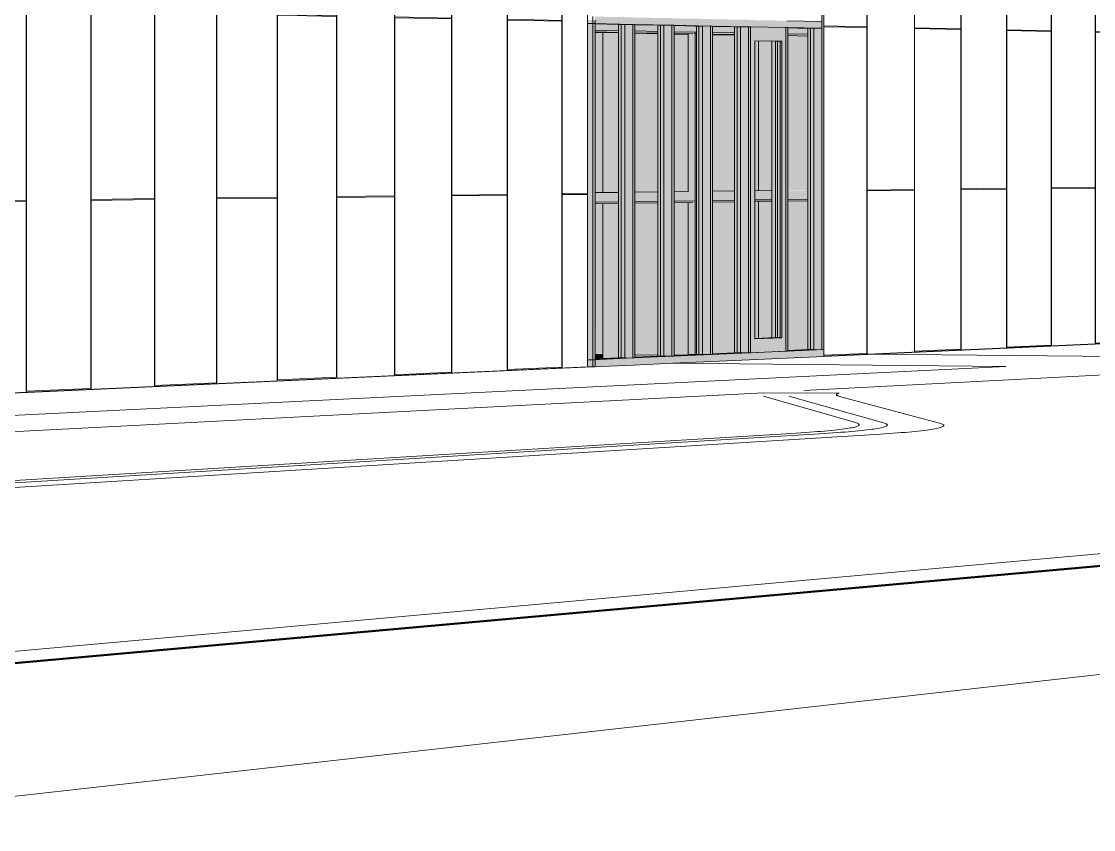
# Model space of a CAD drawing. Header units: inches. Extents: x 30764 to 92544, y -36095 to 66.
# Drawn here: x 92529.2825 to 92529.3759, y 65.9391 to 66.0095 of the extents above; entities that cross this region are included whole.
import ezdxf

# ---------------------------------------------------------------- set-up
doc = ezdxf.new("R2010")
doc.units = ezdxf.units.IN
doc.header["$MEASUREMENT"] = 0
doc.linetypes.add('Center 1_4_', pattern=[0.53125, 0.25, -0.09375, 0.09375, -0.09375])
doc.linetypes.add('Hidden', pattern=[0.28125, 0.1875, -0.09375])
for name, color, linetype, lineweight in [('A-DOOR', 31, 'Continuous', 13), ('A-GLAZ-CURT', 52, 'Continuous', 9), ('A-GLAZ-CWMG', 51, 'Continuous', 9), ('A-PROP-SBCK', 71, 'Hidden', 50), ('A-WALL-PATT', 111, 'Continuous', 13), ('C-BLDG-PADS', 91, 'Continuous', 9), ('C-TOPO', 7, 'Continuous', 9), ('Conc', 7, 'Continuous', 9), ('EOP-PR', 4, 'Continuous', 9), ('I-WALL', 2, 'Continuous', 13), ('L-SITE-WALL', 31, 'Continuous', 13), ('PROP', 3, 'Center 1_4_', 9), ('S-BEAM', 12, 'Continuous', 9), ('S-COLS', 52, 'Continuous', 9)]:
    doc.layers.add(name, color=color, linetype=linetype, lineweight=lineweight)

# ---------------------------------------------------------------- blocks, each defined once
blk = doc.blocks.new('FP_63-Looking North East Copy 1')
at = {"layer": 'A-WALL-PATT', "lineweight": 9}
for p, q in [((31214.104327, 66.010984), (31214.104327, 66.027757)), ((31214.104359, 65.99375), (31214.104359, 66.027756)), ((31214.110382, 65.993822), (31214.110382, 66.027434)), ((31214.110413, 66.010855), (31214.110413, 66.027433)), ((31214.116297, 66.010731), (31214.116297, 66.027118)), ((31214.116328, 65.993893), (31214.116328, 66.027118)), ((31214.122078, 65.993962), (31214.122078, 66.02681)), ((31214.122108, 66.010608), (31214.122108, 66.026809)), ((31214.127729, 66.01049), (31214.127729, 66.026476)), ((31214.127758, 65.994031), (31214.127758, 66.026476)), ((31214.133255, 65.994097), (31214.133255, 66.026214)), ((31214.133283, 66.010372), (31214.133283, 66.026213)), ((31214.138659, 66.010259), (31214.138659, 66.025926)), ((31214.138686, 65.994162), (31214.138686, 66.025925)), ((31214.143945, 65.994225), (31214.143945, 66.025644)), ((31214.143972, 66.010147), (31214.143972, 66.025643)), ((31214.149117, 66.010038), (31214.149117, 66.025368)), ((31214.149144, 65.994288), (31214.149144, 66.025367)), ((31214.15418, 65.994348), (31214.15418, 66.025098)), ((31214.154206, 66.009931), (31214.154206, 66.025097)), ((31214.159136, 66.009827), (31214.159136, 66.024833)), ((31214.159161, 65.994408), (31214.159161, 66.024832)), ((31214.163988, 65.994466), (31214.163988, 66.024574)), ((31214.164013, 66.009724), (31214.164013, 66.024574)), ((31214.16874, 66.009624), (31214.16874, 66.024321)), ((31214.168765, 65.994523), (31214.168765, 66.02432)), ((31214.104327, 66.010984), (31214.098655, 66.011103)), ((31214.104327, 66.010894), (31214.098655, 66.011013)), ((31214.104327, 65.976515), (31214.104327, 66.010894)), ((31214.116297, 66.010731), (31214.110413, 66.010855)), ((31214.110413, 65.97679), (31214.110413, 66.010767)), ((31214.116297, 66.010644), (31214.110413, 66.010767)), ((31214.116297, 65.977055), (31214.116297, 66.010644)), ((31214.127729, 66.01049), (31214.122108, 66.010608)), ((31214.122108, 65.977317), (31214.122108, 66.010522)), ((31214.127729, 66.010404), (31214.122108, 66.010522)), ((31214.127729, 65.977571), (31214.127729, 66.010404)), ((31214.138659, 66.010259), (31214.133283, 66.010372)), ((31214.133283, 65.977822), (31214.133283, 66.010288)), ((31214.138659, 66.010176), (31214.133283, 66.010288)), ((31214.138659, 65.978064), (31214.138659, 66.010176)), ((31214.149117, 66.010038), (31214.143972, 66.010147)), ((31214.143972, 65.978304), (31214.143972, 66.010064)), ((31214.149117, 66.009957), (31214.143972, 66.010064)), ((31214.149117, 65.978536), (31214.149117, 66.009957)), ((31214.159136, 66.009827), (31214.154206, 66.009931)), ((31214.154206, 65.978766), (31214.154206, 66.00985)), ((31214.159136, 66.009747), (31214.154206, 66.00985)), ((31214.159136, 65.978988), (31214.159136, 66.009747)), ((31214.16874, 66.009624), (31214.164013, 66.009724)), ((31214.164013, 65.979208), (31214.164013, 66.009645)), ((31214.16874, 66.009546), (31214.164013, 66.009645)), ((31214.16874, 65.979422), (31214.16874, 66.009546)), ((31214.110382, 65.993822), (31214.104359, 65.99375)), ((31214.122078, 65.993962), (31214.116328, 65.993893)), ((31214.116328, 65.993806), (31214.122078, 65.993876)), ((31214.116328, 65.976969), (31214.116328, 65.993806)), ((31214.122078, 65.97723), (31214.122078, 65.993876)), ((31214.133255, 65.994097), (31214.127758, 65.994031)), ((31214.127758, 65.993945), (31214.133255, 65.994012)), ((31214.127758, 65.977487), (31214.127758, 65.993945)), ((31214.133255, 65.977736), (31214.133255, 65.994012)), ((31214.143945, 65.994225), (31214.138686, 65.994162)), ((31214.138686, 65.994079), (31214.143945, 65.994143)), ((31214.138686, 65.977982), (31214.138686, 65.994079)), ((31214.143945, 65.97822), (31214.143945, 65.994143)), ((31214.15418, 65.994348), (31214.149144, 65.994288)), ((31214.149144, 65.994206), (31214.15418, 65.994267)), ((31214.149144, 65.978456), (31214.149144, 65.994206)), ((31214.15418, 65.978684), (31214.15418, 65.994267)), ((31214.163988, 65.994466), (31214.159161, 65.994408)), ((31214.159161, 65.994328), (31214.163988, 65.994387)), ((31214.159161, 65.97891), (31214.159161, 65.994328)), ((31214.163988, 65.979128), (31214.163988, 65.994387)), ((31214.170984, 65.99455), (31214.168765, 65.994523)), ((31214.168765, 65.994445), (31214.170984, 65.994472)), ((31214.168765, 65.979345), (31214.168765, 65.994445)), ((31214.104359, 65.99366), (31214.110382, 65.993734)), ((31214.104359, 65.976427), (31214.104359, 65.99366)), ((31214.110382, 65.9767), (31214.110382, 65.993734)), ((31214.154206, 65.978766), (31214.159136, 65.978988)), ((31214.164013, 65.979208), (31214.16874, 65.979422)), ((31214.133283, 65.977822), (31214.138659, 65.978064)), ((31214.143972, 65.978304), (31214.149117, 65.978536)), ((31214.110413, 65.97679), (31214.116297, 65.977055)), ((31214.116297, 65.976968), (31214.116297, 65.976968)), ((31214.122108, 65.977317), (31214.127729, 65.977571)), ((31214.098655, 65.976259), (31214.104327, 65.976515)), ((31214.110413, 65.976701), (31214.110413, 65.976701))]:
    blk.add_line(p, q, dxfattribs=at)
blk = doc.blocks.new('FP_64-Looking North East Copy 1')
at = {"layer": 'A-WALL-PATT', "lineweight": 9}
for p, q in [((31214.195316, 66.009063), (31214.195316, 66.022903)), ((31214.195338, 65.994842), (31214.195338, 66.022903)), ((31214.199447, 65.994892), (31214.199447, 66.022683)), ((31214.199468, 66.008976), (31214.199468, 66.022682)), ((31214.203499, 66.00889), (31214.203499, 66.022467)), ((31214.20352, 65.994941), (31214.20352, 66.022466)), ((31214.207475, 65.994988), (31214.207475, 66.022255)), ((31214.207496, 66.008806), (31214.207496, 66.022254)), ((31214.211377, 66.008724), (31214.211377, 66.022046)), ((31214.211397, 65.995035), (31214.211397, 66.022046)), ((31214.215206, 65.995081), (31214.215206, 66.021842)), ((31214.215225, 66.008643), (31214.215225, 66.021842)), ((31214.218965, 66.008564), (31214.218965, 66.021642)), ((31214.218984, 65.995126), (31214.218984, 66.021641)), ((31214.222655, 65.99517), (31214.222655, 66.021445)), ((31214.222674, 66.008486), (31214.222674, 66.021444)), ((31214.226279, 66.00841), (31214.226279, 66.021251)), ((31214.226298, 65.995214), (31214.226298, 66.021251)), ((31214.229838, 65.995257), (31214.229838, 66.021062)), ((31214.229857, 66.008334), (31214.229857, 66.021061)), ((31214.233335, 66.008261), (31214.233335, 66.020875)), ((31214.233352, 65.995299), (31214.233352, 66.020875)), ((31214.236769, 65.99534), (31214.236769, 66.020692)), ((31214.236787, 66.008188), (31214.236787, 66.020691)), ((31214.240144, 66.008117), (31214.240144, 66.020512)), ((31214.240162, 65.995381), (31214.240162, 66.020511)), ((31214.243461, 65.99542), (31214.243461, 66.020335)), ((31214.243478, 66.008047), (31214.243478, 66.020334)), ((31214.246721, 66.007978), (31214.246721, 66.020161)), ((31214.246738, 65.99546), (31214.246738, 66.020161)), ((31214.249926, 65.995498), (31214.249926, 66.01999)), ((31214.249943, 66.00791), (31214.249943, 66.01999)), ((31214.253077, 66.007844), (31214.253077, 66.019822)), ((31214.253094, 65.995536), (31214.253094, 66.019822)), ((31214.195316, 66.009063), (31214.191558, 66.009142)), ((31214.195316, 66.008989), (31214.191558, 66.009068)), ((31214.195316, 65.980621), (31214.195316, 66.008989)), ((31214.203499, 66.00889), (31214.199468, 66.008976)), ((31214.199468, 65.980808), (31214.199468, 66.008903)), ((31214.203499, 66.008818), (31214.199468, 66.008903)), ((31214.203499, 65.98099), (31214.203499, 66.008818)), ((31214.211377, 66.008724), (31214.207496, 66.008806)), ((31214.207496, 65.981171), (31214.207496, 66.008735)), ((31214.211377, 66.008653), (31214.207496, 66.008735)), ((31214.211377, 65.981346), (31214.211377, 66.008653)), ((31214.218965, 66.008564), (31214.215225, 66.008643)), ((31214.215225, 65.981519), (31214.215225, 66.008573)), ((31214.218965, 66.008494), (31214.215225, 66.008573)), ((31214.218965, 65.981688), (31214.218965, 66.008494)), ((31214.226279, 66.00841), (31214.222674, 66.008486)), ((31214.222674, 65.981856), (31214.222674, 66.008417)), ((31214.226279, 66.008341), (31214.222674, 66.008417)), ((31214.226279, 65.982018), (31214.226279, 66.008341)), ((31214.233335, 66.008261), (31214.229857, 66.008334)), ((31214.229857, 65.98218), (31214.229857, 66.008266)), ((31214.233335, 66.008194), (31214.229857, 66.008266)), ((31214.233335, 65.982337), (31214.233335, 66.008194)), ((31214.240144, 66.008117), (31214.236787, 66.008188)), ((31214.236787, 65.982493), (31214.236787, 66.008121)), ((31214.240144, 66.008051), (31214.236787, 66.008121)), ((31214.240144, 65.982644), (31214.240144, 66.008051)), ((31214.246721, 66.007978), (31214.243478, 66.008047)), ((31214.243478, 65.982794), (31214.243478, 66.007981)), ((31214.246721, 66.007913), (31214.243478, 66.007981)), ((31214.246721, 65.982941), (31214.246721, 66.007913)), ((31214.253077, 66.007844), (31214.249943, 66.00791)), ((31214.249943, 65.983086), (31214.249943, 66.007846)), ((31214.253077, 66.00778), (31214.249943, 66.007846)), ((31214.253077, 65.983228), (31214.253077, 66.00778)), ((31214.199447, 65.994892), (31214.195338, 65.994842)), ((31214.195338, 65.994769), (31214.199447, 65.994819)), ((31214.195338, 65.980548), (31214.195338, 65.994769)), ((31214.199447, 65.980734), (31214.199447, 65.994819)), ((31214.207475, 65.994988), (31214.20352, 65.994941)), ((31214.20352, 65.994868), (31214.207475, 65.994917)), ((31214.20352, 65.980919), (31214.20352, 65.994868)), ((31214.207475, 65.981098), (31214.207475, 65.994917)), ((31214.215206, 65.995081), (31214.211397, 65.995035)), ((31214.211397, 65.994964), (31214.215206, 65.995011)), ((31214.211397, 65.981276), (31214.211397, 65.994964)), ((31214.215206, 65.981448), (31214.215206, 65.995011)), ((31214.222655, 65.99517), (31214.218984, 65.995126)), ((31214.218984, 65.995057), (31214.222655, 65.995101)), ((31214.218984, 65.981619), (31214.218984, 65.995057)), ((31214.222655, 65.981786), (31214.222655, 65.995101)), ((31214.229838, 65.995257), (31214.226298, 65.995214)), ((31214.226298, 65.995146), (31214.229838, 65.995189)), ((31214.226298, 65.981951), (31214.226298, 65.995146)), ((31214.229838, 65.982111), (31214.229838, 65.995189)), ((31214.236769, 65.99534), (31214.233352, 65.995299)), ((31214.233352, 65.995232), (31214.236769, 65.995273)), ((31214.233352, 65.98227), (31214.233352, 65.995232)), ((31214.236769, 65.982425), (31214.236769, 65.995273)), ((31214.243461, 65.99542), (31214.240162, 65.995381)), ((31214.240162, 65.995315), (31214.243461, 65.995355)), ((31214.240162, 65.982579), (31214.240162, 65.995315)), ((31214.243461, 65.982728), (31214.243461, 65.995355)), ((31214.249926, 65.995498), (31214.246738, 65.99546)), ((31214.246738, 65.995395), (31214.249926, 65.995434)), ((31214.246738, 65.982877), (31214.246738, 65.995395)), ((31214.249926, 65.983021), (31214.249926, 65.995434)), ((31214.253982, 65.995547), (31214.253094, 65.995536)), ((31214.253094, 65.995472), (31214.253982, 65.995483)), ((31214.253094, 65.983165), (31214.253094, 65.995472)), ((31214.236787, 65.982493), (31214.240144, 65.982644)), ((31214.243478, 65.982794), (31214.246721, 65.982941)), ((31214.249943, 65.983086), (31214.253077, 65.983228)), ((31214.215225, 65.981519), (31214.218965, 65.981688)), ((31214.222674, 65.981856), (31214.226279, 65.982018)), ((31214.229857, 65.98218), (31214.233335, 65.982337)), ((31214.199468, 65.980808), (31214.203499, 65.98099)), ((31214.207496, 65.981171), (31214.211377, 65.981346)), ((31214.191558, 65.980451), (31214.195316, 65.980621))]:
    blk.add_line(p, q, dxfattribs=at)

msp = doc.modelspace()

# ---------------------------------------------------------------- hatches: boundary and pattern name
at = {"layer": 'A-DOOR', "lineweight": 5}
h = msp.add_hatch(color=256, dxfattribs=at)
h.paths.add_polyline_path([(92529.346019, 65.980667), (92529.349098, 65.980817), (92529.349098, 66.008999), (92529.346019, 66.009062), (92529.346019, 65.980841)], flags=0)
h.paths.add_polyline_path([(92529.346382, 65.98189), (92529.346413, 66.007847), (92529.34874, 66.007805), (92529.34874, 65.981988), (92529.346413, 65.981892)], flags=0)
at = {"layer": 'A-DOOR', "lineweight": 5, "transparency": 33554496}
for points in [[(92529.346382, 65.981898), (92529.348588, 65.981992), (92529.348557, 66.007805), (92529.347885, 66.007803), (92529.347883, 65.981979), (92529.346383, 65.981917)], [(92529.346401, 65.981916), (92529.347895, 65.981992), (92529.347895, 66.007809), (92529.346401, 66.007806), (92529.346401, 65.981987)]]:
    msp.add_hatch(color=256, dxfattribs=at).paths.add_polyline_path(points, flags=0)
at = {"layer": 'A-DOOR', "lineweight": 5}
msp.add_hatch(color=256, dxfattribs=at).paths.add_polyline_path([(92529.34874, 65.981988), (92529.34874, 66.007805), (92529.348588, 66.007803), (92529.348593, 65.981989)], flags=0)
at = {"layer": 'A-GLAZ-CURT', "lineweight": 5, "transparency": 33554458}
for points in [[(92529.332489, 65.98011), (92529.335059, 65.980232), (92529.335059, 66.009271), (92529.334515, 66.009266), (92529.334515, 65.980228), (92529.332491, 65.980139)], [(92529.333153, 65.980166), (92529.334525, 65.980231), (92529.334516, 66.009268), (92529.332491, 66.00931), (92529.332551, 65.980529), (92529.333153, 65.980525), (92529.333153, 65.980219)], [(92529.33595, 65.980262), (92529.338474, 65.980399), (92529.338474, 66.0092), (92529.337934, 66.009196), (92529.337934, 65.980377), (92529.335952, 65.98029)], [(92529.337976, 65.980479), (92529.337934, 66.009198), (92529.335952, 66.009239), (92529.336, 65.980497), (92529.336636, 65.980491)], [(92529.339358, 65.980411), (92529.341838, 65.980529), (92529.341838, 66.009131), (92529.341301, 66.009127), (92529.341301, 66.00852), (92529.340982, 66.008521), (92529.340982, 66.008451), (92529.340595, 66.008436), (92529.340595, 65.994692), (92529.341208, 65.994662), (92529.341208, 65.994634), (92529.341301, 65.994635), (92529.341301, 65.993915), (92529.341208, 65.993908), (92529.341208, 65.99387), (92529.341086, 65.993768), (92529.340595, 65.993761), (92529.340595, 65.980527), (92529.340981, 65.980511), (92529.33936, 65.98044)], [(92529.339914, 65.980461), (92529.341014, 65.980521), (92529.340627, 65.980527), (92529.340627, 65.993761), (92529.341086, 65.993768), (92529.341208, 65.993908), (92529.341208, 65.993913), (92529.341301, 65.993915), (92529.341301, 65.994635), (92529.341208, 65.994662), (92529.341209, 65.994688), (92529.340595, 65.994692), (92529.340601, 66.008458), (92529.340982, 66.008451), (92529.340981, 66.008521), (92529.341301, 66.008554), (92529.341301, 66.009129), (92529.33936, 66.009169), (92529.339398, 65.980466)], [(92529.342715, 65.980559), (92529.345151, 65.980674), (92529.345151, 66.009063), (92529.344617, 66.009059), (92529.344617, 65.98067), (92529.342717, 65.980587)], [(92529.342744, 65.980586), (92529.344639, 65.980673), (92529.344617, 66.009061), (92529.342717, 66.0091), (92529.342744, 65.980662)], [(92529.349279, 65.980847), (92529.351544, 65.980948), (92529.351543, 66.008932), (92529.351016, 66.008929), (92529.351016, 65.980951), (92529.349281, 65.980875)], [(92529.332528, 65.980137), (92529.333175, 65.980165), (92529.333196, 65.980523), (92529.332551, 65.980529), (92529.332532, 65.980218)], [(92529.335988, 65.980289), (92529.337971, 65.980397), (92529.337976, 65.980479), (92529.336, 65.980497), (92529.335993, 65.980368)]]:
    msp.add_hatch(color=256, dxfattribs=at).paths.add_polyline_path(points, flags=0)
h = msp.add_hatch(color=256, dxfattribs=at)
h.paths.add_polyline_path([(92529.349281, 65.993883), (92529.351017, 65.993918), (92529.351017, 65.99481), (92529.349281, 65.994784), (92529.349281, 65.993908)], flags=0)
h.paths.add_polyline_path([(92529.351004, 66.00826), (92529.351017, 66.008271), (92529.351016, 66.008929), (92529.349281, 66.008934), (92529.349281, 66.008293), (92529.350805, 66.008264)], flags=0)
h = msp.add_hatch(color=256, dxfattribs=at)
h.paths.add_polyline_path([(92529.349287, 65.980874), (92529.351017, 65.980959), (92529.351017, 65.993907), (92529.349287, 65.993883), (92529.349287, 65.980959)], flags=0)
h.paths.add_polyline_path([(92529.351017, 65.99481), (92529.351004, 66.00826), (92529.349287, 66.008271), (92529.349287, 65.994815), (92529.350209, 65.994812)], flags=0)
at = {"layer": 'A-GLAZ-CWMG', "lineweight": 5}
for points in [[(92529.352398, 66.009228), (92529.352398, 66.022848), (92529.352222, 66.022832), (92529.352222, 66.009232)], [(92529.332294, 65.979441), (92529.332294, 66.009657), (92529.331826, 66.009655), (92529.331826, 65.979445), (92529.332255, 65.979441)], [(92529.332294, 65.979441), (92529.332487, 65.979451), (92529.332487, 66.009653), (92529.332294, 66.009651), (92529.332294, 65.979443)], [(92529.335853, 66.009272), (92529.335853, 66.00989), (92529.332487, 66.009945), (92529.332487, 66.009341), (92529.335758, 66.009274)], [(92529.339262, 66.009202), (92529.339262, 66.009815), (92529.335853, 66.009871), (92529.335853, 66.009272), (92529.339169, 66.009204)], [(92529.34262, 66.009132), (92529.34262, 66.009741), (92529.339262, 66.009796), (92529.339262, 66.009202), (92529.342528, 66.009134)], [(92529.345928, 66.009064), (92529.345928, 66.009668), (92529.34262, 66.009723), (92529.34262, 66.009132), (92529.345838, 66.009066)], [(92529.335758, 65.980221), (92529.335758, 66.009271), (92529.335059, 66.009266), (92529.335059, 65.980227), (92529.335347, 65.980225)], [(92529.335758, 65.980216), (92529.335948, 65.980231), (92529.335948, 66.00927), (92529.335758, 66.009256), (92529.335758, 65.980231)], [(92529.339169, 65.980371), (92529.339169, 66.009201), (92529.338474, 66.009196), (92529.338474, 65.980377), (92529.338661, 65.980376)], [(92529.339169, 65.980366), (92529.339356, 65.980399), (92529.339356, 66.0092), (92529.339169, 66.009186), (92529.339169, 65.980381)], [(92529.342528, 65.980519), (92529.342528, 66.009132), (92529.341838, 66.009127), (92529.341838, 65.980525), (92529.342021, 65.980523)], [(92529.342528, 65.980514), (92529.342712, 65.980528), (92529.342712, 66.00913), (92529.342528, 66.009117), (92529.342528, 65.980528)], [(92529.345838, 65.980664), (92529.345838, 66.009064), (92529.345151, 66.009059), (92529.345151, 65.98067), (92529.34537, 65.980668)], [(92529.345838, 65.980659), (92529.346019, 65.980667), (92529.346019, 66.009062), (92529.345838, 66.009061), (92529.345838, 65.980667)], [(92529.349187, 66.008997), (92529.349187, 66.009597), (92529.345928, 66.00965), (92529.345928, 66.009064), (92529.349098, 66.008999)], [(92529.349098, 65.980803), (92529.349277, 65.98084), (92529.349277, 66.008995), (92529.349098, 66.008982), (92529.349098, 65.980817)], [(92529.352222, 66.008934), (92529.352196, 66.009531), (92529.349187, 66.009579), (92529.349187, 66.008997), (92529.351967, 66.00894)], [(92529.352222, 65.980948), (92529.352222, 66.008934), (92529.351543, 66.008929), (92529.351543, 65.980948), (92529.351967, 65.980948)], [(92529.352222, 65.98094), (92529.352398, 65.980948), (92529.352398, 66.009228), (92529.352222, 66.009227), (92529.352222, 65.983667)], [(92529.345928, 65.980059), (92529.349187, 65.980209), (92529.349187, 65.980807), (92529.345928, 65.980659), (92529.345928, 65.980061)], [(92529.349187, 65.980207), (92529.352398, 65.980377), (92529.352398, 65.980948), (92529.349187, 65.980803), (92529.349187, 65.980209)], [(92529.332487, 65.979449), (92529.335853, 65.979604), (92529.335853, 65.98022), (92529.332487, 65.980063), (92529.332487, 65.979451)], [(92529.335853, 65.979602), (92529.339262, 65.979759), (92529.339262, 65.98037), (92529.335853, 65.980216), (92529.335853, 65.979604)], [(92529.339262, 65.979757), (92529.34262, 65.979911), (92529.34262, 65.980518), (92529.339262, 65.980366), (92529.339262, 65.979759)], [(92529.34262, 65.979909), (92529.345928, 65.980061), (92529.345928, 65.980663), (92529.34262, 65.980514), (92529.34262, 65.979911)]]:
    msp.add_hatch(color=256, dxfattribs=at).paths.add_polyline_path(points, flags=0)
at = {"layer": 'A-GLAZ-CWMG'}
msp.add_hatch(color=256, dxfattribs=at).paths.add_polyline_path([(92529.331826, 65.980063), (92529.331826, 65.980068), (92529.331725, 65.980063)], flags=0)

# ---------------------------------------------------------------- linework, layer by layer
at = {"layer": 'A-DOOR'}
for p, q in [((92529.349098, 66.008999), (92529.346019, 66.009062)), ((92529.346019, 65.980667), (92529.346019, 66.009062)), ((92529.349098, 66.008999), (92529.349098, 65.980803)), ((92529.346382, 66.007847), (92529.346382, 65.98189)), ((92529.346382, 66.007847), (92529.34874, 66.007805)), ((92529.346383, 66.007839), (92529.34836, 66.007804)), ((92529.348209, 66.007803), (92529.346383, 66.007836)), ((92529.348588, 66.007805), (92529.348209, 66.007803)), ((92529.348209, 65.981992), (92529.348209, 66.007803)), ((92529.34836, 66.007804), (92529.348588, 66.007805)), ((92529.34836, 66.007804), (92529.34836, 65.981991)), ((92529.34874, 66.007805), (92529.348588, 66.007805)), ((92529.348588, 66.007805), (92529.348588, 65.981989)), ((92529.34874, 65.981988), (92529.34874, 66.007805)), ((92529.348588, 65.981989), (92529.346382, 65.981898)), ((92529.346382, 65.98189), (92529.34874, 65.981988)), ((92529.346383, 65.981917), (92529.348209, 65.981992)), ((92529.34836, 65.981991), (92529.346383, 65.981909)), ((92529.348588, 65.981989), (92529.348209, 65.981992)), ((92529.348588, 65.981989), (92529.34836, 65.981991)), ((92529.34874, 65.981988), (92529.348588, 65.981989)), ((92529.349098, 65.980803), (92529.346019, 65.980667))]:
    msp.add_line(p, q, dxfattribs=at)
at = {"layer": 'A-GLAZ-CURT'}
for p, q in [((92529.335059, 66.009271), (92529.332489, 66.009324)), ((92529.332491, 66.009316), (92529.334748, 66.009269)), ((92529.335059, 66.009271), (92529.334748, 66.009269)), ((92529.334748, 66.009269), (92529.334748, 65.980225)), ((92529.335059, 65.980222), (92529.335059, 66.009271)), ((92529.338474, 66.0092), (92529.33595, 66.009252)), ((92529.335951, 66.009245), (92529.338165, 66.009199)), ((92529.338474, 66.0092), (92529.338165, 66.009199)), ((92529.338165, 66.009199), (92529.338165, 65.980375)), ((92529.338474, 65.980372), (92529.338474, 66.0092)), ((92529.341838, 66.009131), (92529.339358, 66.009182)), ((92529.339359, 66.009175), (92529.341531, 66.00913)), ((92529.341838, 66.009131), (92529.341531, 66.00913)), ((92529.341531, 66.00913), (92529.341531, 65.980523)), ((92529.341838, 65.98052), (92529.341838, 66.009131)), ((92529.345151, 66.009063), (92529.342715, 66.009113)), ((92529.342716, 66.009106), (92529.344846, 66.009062)), ((92529.345151, 66.009063), (92529.344846, 66.009062)), ((92529.344846, 66.009062), (92529.344846, 65.980668)), ((92529.345151, 65.980665), (92529.345151, 66.009063)), ((92529.351543, 66.008932), (92529.349279, 66.008978)), ((92529.34928, 66.008971), (92529.351242, 66.00893)), ((92529.351543, 66.008932), (92529.351242, 66.00893)), ((92529.351242, 66.00893), (92529.351242, 65.980949)), ((92529.351543, 65.980946), (92529.351543, 66.008932)), ((92529.349279, 65.980847), (92529.351543, 65.980946)), ((92529.351242, 65.980949), (92529.34928, 65.980863)), ((92529.351242, 65.980949), (92529.351543, 65.980946)), ((92529.332489, 65.98011), (92529.335059, 65.980222)), ((92529.334748, 65.980225), (92529.332491, 65.980126)), ((92529.334748, 65.980225), (92529.335059, 65.980222)), ((92529.33595, 65.980262), (92529.338474, 65.980372)), ((92529.338165, 65.980375), (92529.335951, 65.980278)), ((92529.338165, 65.980375), (92529.338474, 65.980372)), ((92529.339358, 65.980411), (92529.341838, 65.98052)), ((92529.341531, 65.980523), (92529.339359, 65.980428)), ((92529.341531, 65.980523), (92529.341838, 65.98052)), ((92529.342715, 65.980559), (92529.345151, 65.980665)), ((92529.344846, 65.980668), (92529.342716, 65.980575)), ((92529.344846, 65.980668), (92529.345151, 65.980665))]:
    msp.add_line(p, q, dxfattribs=at)
at = {"layer": 'A-GLAZ-CWMG'}
for p, q in [((92529.352222, 66.009232), (92529.352222, 66.022857)), ((92529.352398, 66.009228), (92529.352398, 66.022848)), ((92529.332294, 66.009345), (92529.332294, 66.009968)), ((92529.332294, 66.009657), (92529.332294, 65.979441)), ((92529.332487, 66.009653), (92529.332487, 65.979449)), ((92529.331826, 66.009343), (92529.332294, 66.009345)), ((92529.331826, 66.009343), (92529.332294, 66.009345)), ((92529.335853, 66.009272), (92529.332294, 66.009345)), ((92529.332294, 66.009345), (92529.332487, 66.009341)), ((92529.332294, 66.009345), (92529.332294, 65.980064)), ((92529.332487, 66.009341), (92529.332487, 65.980072)), ((92529.334515, 66.009268), (92529.332491, 66.00931)), ((92529.334515, 66.009268), (92529.335059, 66.009271)), ((92529.334515, 65.980228), (92529.334515, 66.009268)), ((92529.335059, 66.009271), (92529.335758, 66.009274)), ((92529.335758, 66.009274), (92529.335948, 66.00927)), ((92529.335758, 66.009274), (92529.335758, 65.980216)), ((92529.339262, 66.009202), (92529.335853, 66.009272)), ((92529.335948, 66.00927), (92529.335948, 65.980224)), ((92529.337934, 66.009198), (92529.335952, 66.009239)), ((92529.337934, 66.009198), (92529.338474, 66.0092)), ((92529.337934, 65.980377), (92529.337934, 66.009198)), ((92529.338474, 66.0092), (92529.339169, 66.009204)), ((92529.339169, 66.009204), (92529.339356, 66.0092)), ((92529.339169, 66.009204), (92529.339169, 65.980366)), ((92529.34262, 66.009132), (92529.339262, 66.009202)), ((92529.339356, 66.0092), (92529.339356, 65.980374)), ((92529.341301, 66.009129), (92529.33936, 66.009169)), ((92529.341301, 66.009129), (92529.341838, 66.009131)), ((92529.341301, 65.980525), (92529.341301, 66.009129)), ((92529.341838, 66.009131), (92529.342528, 66.009134)), ((92529.342528, 66.009134), (92529.342712, 66.00913)), ((92529.342528, 66.009134), (92529.342528, 65.980514)), ((92529.345928, 66.009064), (92529.34262, 66.009132)), ((92529.342712, 66.00913), (92529.342712, 65.980522)), ((92529.344617, 66.009061), (92529.342717, 66.0091)), ((92529.344617, 66.009061), (92529.345151, 66.009063)), ((92529.344617, 65.98067), (92529.344617, 66.009061)), ((92529.345151, 66.009063), (92529.345838, 66.009066)), ((92529.345838, 66.009066), (92529.346019, 66.009062)), ((92529.345838, 66.009066), (92529.345838, 65.980659)), ((92529.349187, 66.008997), (92529.345928, 66.009064)), ((92529.346019, 66.009062), (92529.346019, 65.980667)), ((92529.349098, 66.008999), (92529.349277, 66.008995)), ((92529.349098, 66.008999), (92529.349098, 65.980803)), ((92529.352222, 66.00953), (92529.349187, 66.009597)), ((92529.352222, 66.008934), (92529.349187, 66.008997)), ((92529.349277, 66.008995), (92529.349277, 65.98081)), ((92529.351016, 66.008929), (92529.349281, 66.008965)), ((92529.351016, 65.980951), (92529.351016, 66.008942)), ((92529.351543, 66.008932), (92529.351016, 66.008929)), ((92529.352222, 66.008934), (92529.351543, 66.008932)), ((92529.352222, 66.00953), (92529.352222, 66.008934)), ((92529.352222, 65.98094), (92529.352222, 66.009232)), ((92529.352398, 65.980948), (92529.352398, 66.009228)), ((92529.340595, 65.994692), (92529.340595, 66.008458)), ((92529.341079, 66.008522), (92529.341208, 66.008522)), ((92529.341208, 66.008522), (92529.341301, 66.00852)), ((92529.341208, 65.980521), (92529.341208, 66.008522)), ((92529.347885, 65.981979), (92529.347885, 66.007817)), ((92529.340595, 65.980527), (92529.340595, 65.993761)), ((92529.345928, 65.980663), (92529.349187, 65.980807)), ((92529.349277, 65.98081), (92529.349098, 65.980803)), ((92529.349187, 65.980807), (92529.352398, 65.980948)), ((92529.349281, 65.980875), (92529.351016, 65.980951)), ((92529.351543, 65.980946), (92529.351016, 65.980951)), ((92529.352222, 65.98094), (92529.351543, 65.980946)), ((92529.352398, 65.980948), (92529.352222, 65.98094)), ((92529.352398, 65.980948), (92529.352398, 65.980352)), ((92529.332294, 65.980064), (92529.331826, 65.980068)), ((92529.332294, 65.980064), (92529.331826, 65.980068)), ((92529.332294, 65.980064), (92529.335853, 65.98022)), ((92529.332487, 65.980072), (92529.332294, 65.980064)), ((92529.332294, 65.979441), (92529.332294, 65.980064)), ((92529.332491, 65.980139), (92529.334515, 65.980228)), ((92529.335059, 65.980222), (92529.334515, 65.980228)), ((92529.335758, 65.980216), (92529.335059, 65.980222)), ((92529.335948, 65.980224), (92529.335758, 65.980216)), ((92529.335853, 65.98022), (92529.339262, 65.98037)), ((92529.335952, 65.98029), (92529.337934, 65.980377)), ((92529.338474, 65.980372), (92529.337934, 65.980377)), ((92529.339169, 65.980366), (92529.338474, 65.980372)), ((92529.339356, 65.980374), (92529.339169, 65.980366)), ((92529.339262, 65.98037), (92529.34262, 65.980518)), ((92529.339262, 65.979757), (92529.34262, 65.979909)), ((92529.33936, 65.98044), (92529.341301, 65.980525)), ((92529.341208, 65.980521), (92529.340595, 65.980527)), ((92529.341301, 65.980525), (92529.341208, 65.980521)), ((92529.341838, 65.98052), (92529.341301, 65.980525)), ((92529.342528, 65.980514), (92529.341838, 65.98052)), ((92529.342712, 65.980522), (92529.342528, 65.980514)), ((92529.34262, 65.980518), (92529.345928, 65.980663)), ((92529.34262, 65.979909), (92529.345928, 65.980059)), ((92529.342717, 65.980587), (92529.344617, 65.98067)), ((92529.345151, 65.980665), (92529.344617, 65.98067)), ((92529.345838, 65.980659), (92529.345151, 65.980665)), ((92529.346019, 65.980667), (92529.345838, 65.980659)), ((92529.345928, 65.980059), (92529.349187, 65.980207)), ((92529.349187, 65.980207), (92529.352398, 65.980352)), ((92529.332255, 65.979441), (92529.331826, 65.979445)), ((92529.331826, 65.979445), (92529.332255, 65.979441)), ((92529.332294, 65.979441), (92529.332255, 65.979441)), ((92529.332255, 65.979441), (92529.332294, 65.979441)), ((92529.332294, 65.979441), (92529.335853, 65.979602)), ((92529.332487, 65.979449), (92529.332294, 65.979441)), ((92529.335853, 65.979602), (92529.339262, 65.979757))]:
    msp.add_line(p, q, dxfattribs=at)
at = {"layer": 'A-PROP-SBCK', "linetype": 'Continuous'}
msp.add_line((92529.50689, 65.973821), (92529.14899, 65.941716), dxfattribs=at)
at = {"layer": 'C-BLDG-PADS'}
for p, q in [((92529.352398, 65.980354), (92529.415189, 65.983202)), ((92529.259496, 65.976141), (92529.332255, 65.979441))]:
    msp.add_line(p, q, dxfattribs=at)
at = {"layer": 'C-TOPO'}
for p, q in [((92529.415189, 65.983202), (92529.352398, 65.980354)), ((92529.352398, 65.980354), (92529.415189, 65.983202)), ((92529.332255, 65.979441), (92529.267143, 65.976488)), ((92529.267143, 65.976488), (92529.332255, 65.979441))]:
    msp.add_line(p, q, dxfattribs=at)
at = {"layer": 'Conc'}
for p, q in [((92529.50789, 65.985556), (92529.350661, 65.977378)), ((92529.384721, 65.980287), (92529.356628, 65.980544)), ((92529.224581, 65.972412), (92529.368269, 65.979478)), ((92529.368269, 65.979478), (92529.339262, 65.979757)), ((92529.347172, 65.977197), (92529.036138, 65.961019))]:
    msp.add_line(p, q, dxfattribs=at)
at = {"layer": 'EOP-PR'}
for p, q in [((92529.353727, 65.977152), (92529.347172, 65.977197)), ((92529.355152, 65.974591), (92529.347141, 65.976907)), ((92529.357588, 65.974578), (92529.349351, 65.976897)), ((92529.362466, 65.974553), (92529.353777, 65.976876)), ((92529.102802, 65.958732), (92529.349588, 65.973648)), ((92529.106162, 65.958658), (92529.352015, 65.973618)), ((92529.112919, 65.958509), (92529.356885, 65.973557)), ((92529.48631, 65.973064), (92528.870358, 65.917624))]:
    msp.add_line(p, q, dxfattribs=at)
for points in [[(92529.353727, 65.977152, 0), (92529.35366, 65.977132, 0), (92529.353604, 65.977111, 0), (92529.35356, 65.97709, 0), (92529.353528, 65.977069, 0), (92529.353507, 65.977048, 0), (92529.353499, 65.977027, 0), (92529.353503, 65.977006, 0), (92529.353518, 65.976984, 0), (92529.353546, 65.976963, 0), (92529.353586, 65.976941, 0), (92529.353637, 65.976919, 0), (92529.353701, 65.976898, 0), (92529.353777, 65.976876, 0)], [(92529.349588, 65.973648, 0), (92529.35, 65.973674, 0), (92529.350397, 65.973699, 0), (92529.350779, 65.973725, 0), (92529.351147, 65.973751, 0), (92529.351499, 65.973777, 0), (92529.351836, 65.973803, 0), (92529.352158, 65.973829, 0), (92529.352465, 65.973855, 0), (92529.352757, 65.973881, 0), (92529.353034, 65.973908, 0), (92529.353296, 65.973934, 0), (92529.353543, 65.973961, 0), (92529.353775, 65.973988, 0), (92529.353992, 65.974014, 0), (92529.354194, 65.974041, 0), (92529.354381, 65.974068, 0), (92529.354554, 65.974095, 0), (92529.354711, 65.974122, 0), (92529.354854, 65.97415, 0), (92529.354982, 65.974177, 0), (92529.355095, 65.974204, 0), (92529.355193, 65.974231, 0), (92529.355277, 65.974259, 0), (92529.355346, 65.974286, 0), (92529.355401, 65.974314, 0), (92529.355441, 65.974341, 0), (92529.355466, 65.974369, 0), (92529.355477, 65.974396, 0), (92529.355473, 65.974424, 0), (92529.355455, 65.974452, 0), (92529.355423, 65.974479, 0), (92529.355377, 65.974507, 0), (92529.355316, 65.974535, 0), (92529.355241, 65.974563, 0), (92529.355152, 65.974591, 0)], [(92529.352015, 65.973618, 0), (92529.352421, 65.973643, 0), (92529.352812, 65.973669, 0), (92529.353189, 65.973694, 0), (92529.353552, 65.97372, 0), (92529.3539, 65.973745, 0), (92529.354233, 65.973771, 0), (92529.354552, 65.973797, 0), (92529.354856, 65.973823, 0), (92529.355146, 65.973849, 0), (92529.355422, 65.973875, 0), (92529.355683, 65.973901, 0), (92529.35593, 65.973928, 0), (92529.356162, 65.973954, 0), (92529.35638, 65.973981, 0), (92529.356583, 65.974007, 0), (92529.356772, 65.974034, 0), (92529.356947, 65.974061, 0), (92529.357108, 65.974087, 0), (92529.357254, 65.974114, 0), (92529.357386, 65.974141, 0), (92529.357503, 65.974168, 0), (92529.357607, 65.974195, 0), (92529.357696, 65.974222, 0), (92529.357772, 65.974249, 0), (92529.357833, 65.974277, 0), (92529.35788, 65.974304, 0), (92529.357913, 65.974331, 0), (92529.357932, 65.974358, 0), (92529.357937, 65.974386, 0), (92529.357929, 65.974413, 0), (92529.357906, 65.974441, 0), (92529.35787, 65.974468, 0), (92529.35782, 65.974495, 0), (92529.357756, 65.974523, 0), (92529.357679, 65.97455, 0), (92529.357588, 65.974578, 0)], [(92529.356885, 65.973557, 0), (92529.357301, 65.973584, 0), (92529.357702, 65.97361, 0), (92529.358087, 65.973636, 0), (92529.358457, 65.973663, 0), (92529.358813, 65.973689, 0), (92529.359153, 65.973716, 0), (92529.359478, 65.973743, 0), (92529.359789, 65.97377, 0), (92529.360084, 65.973797, 0), (92529.360364, 65.973824, 0), (92529.360629, 65.973851, 0), (92529.360879, 65.973879, 0), (92529.361115, 65.973906, 0), (92529.361335, 65.973934, 0), (92529.36154, 65.973961, 0), (92529.361731, 65.973989, 0), (92529.361906, 65.974017, 0), (92529.362067, 65.974044, 0), (92529.362213, 65.974072, 0), (92529.362344, 65.9741, 0), (92529.362461, 65.974128, 0), (92529.362562, 65.974156, 0), (92529.36265, 65.974184, 0), (92529.362722, 65.974212, 0), (92529.36278, 65.974241, 0), (92529.362823, 65.974269, 0), (92529.362852, 65.974297, 0), (92529.362866, 65.974325, 0), (92529.362866, 65.974354, 0), (92529.362852, 65.974382, 0), (92529.362823, 65.97441, 0), (92529.36278, 65.974439, 0), (92529.362723, 65.974467, 0), (92529.362651, 65.974496, 0), (92529.362566, 65.974524, 0), (92529.362466, 65.974553, 0)]]:
    msp.add_polyline3d(points, dxfattribs=at)
at = {"layer": 'I-WALL'}
for p, q in [((92529.341205, 66.00913), (92529.341301, 66.009128)), ((92529.332551, 65.980529), (92529.333196, 65.980523)), ((92529.336, 65.980497), (92529.337976, 65.980479)), ((92529.339398, 65.980466), (92529.339914, 65.980461))]:
    msp.add_line(p, q, dxfattribs=at)
at = {"layer": 'L-SITE-WALL'}
for p, q in [((92529.331826, 65.979445), (92529.331826, 66.024199)), ((92529.3524, 65.980377), (92529.414824, 65.983205)), ((92529.259497, 65.976169), (92529.331826, 65.979445))]:
    msp.add_line(p, q, dxfattribs=at)
at = {"layer": 'PROP', "linetype": 'Continuous'}
msp.add_line((92529.506327, 65.967212), (92529.053389, 65.916424), dxfattribs=at)
at = {"layer": 'S-BEAM'}
for p, q in [((92529.332491, 66.008766), (92529.334516, 66.008727)), ((92529.332492, 66.008612), (92529.334516, 66.008574)), ((92529.332499, 66.008589), (92529.334523, 66.008551)), ((92529.332499, 66.008563), (92529.334523, 66.008525)), ((92529.335952, 66.008699), (92529.337934, 66.008661)), ((92529.335952, 66.008546), (92529.337935, 66.008509)), ((92529.335959, 66.008524), (92529.337941, 66.008486)), ((92529.335959, 66.008498), (92529.337941, 66.00846)), ((92529.33936, 66.008633), (92529.341301, 66.008596)), ((92529.33936, 66.008482), (92529.340982, 66.008451)), ((92529.339367, 66.008459), (92529.3406, 66.008436)), ((92529.339367, 66.008433), (92529.340601, 66.00841)), ((92529.342717, 66.008568), (92529.344617, 66.008531)), ((92529.342717, 66.008418), (92529.344618, 66.008382)), ((92529.342724, 66.008396), (92529.344625, 66.00836)), ((92529.342724, 66.00837), (92529.344625, 66.008334)), ((92529.349281, 66.008441), (92529.351016, 66.008408)), ((92529.349281, 66.008293), (92529.351004, 66.00826)), ((92529.339367, 65.994703), (92529.3406, 65.994718)), ((92529.342724, 65.994743), (92529.344625, 65.994766)), ((92529.346393, 65.994787), (92529.347892, 65.994805)), ((92529.332491, 65.993794), (92529.334516, 65.993822)), ((92529.332499, 65.994622), (92529.334523, 65.994646)), ((92529.335952, 65.993841), (92529.337934, 65.993869)), ((92529.335959, 65.994663), (92529.337941, 65.994687)), ((92529.33936, 65.993888), (92529.34117, 65.993913)), ((92529.342717, 65.993934), (92529.344617, 65.99396)), ((92529.342717, 65.993791), (92529.344618, 65.993817)), ((92529.346386, 65.993984), (92529.347885, 65.994005)), ((92529.346386, 65.993842), (92529.347885, 65.993863)), ((92529.349281, 65.994024), (92529.351016, 65.994048)), ((92529.349281, 65.993883), (92529.351004, 65.993907)), ((92529.332492, 65.993647), (92529.334516, 65.993676)), ((92529.335952, 65.993696), (92529.337935, 65.993724)), ((92529.33936, 65.993744), (92529.340982, 65.993767))]:
    msp.add_line(p, q, dxfattribs=at)
at = {"layer": 'S-COLS'}
for p, q in [((92529.333149, 65.994656), (92529.333149, 66.008551)), ((92529.346725, 65.994817), (92529.346725, 66.00783)), ((92529.346725, 65.98193), (92529.346725, 65.993847)), ((92529.333149, 65.980166), (92529.333149, 65.993656))]:
    msp.add_line(p, q, dxfattribs=at)

# ---------------------------------------------------------------- block references
at = {"layer": 'L-SITE-WALL', "lineweight": 9}
for name in ['FP_63-Looking North East Copy 1', 'FP_64-Looking North East Copy 1']:
    msp.add_blockref(name, (61315.160842, 0), dxfattribs=at)

doc.saveas('drawing.dxf')
